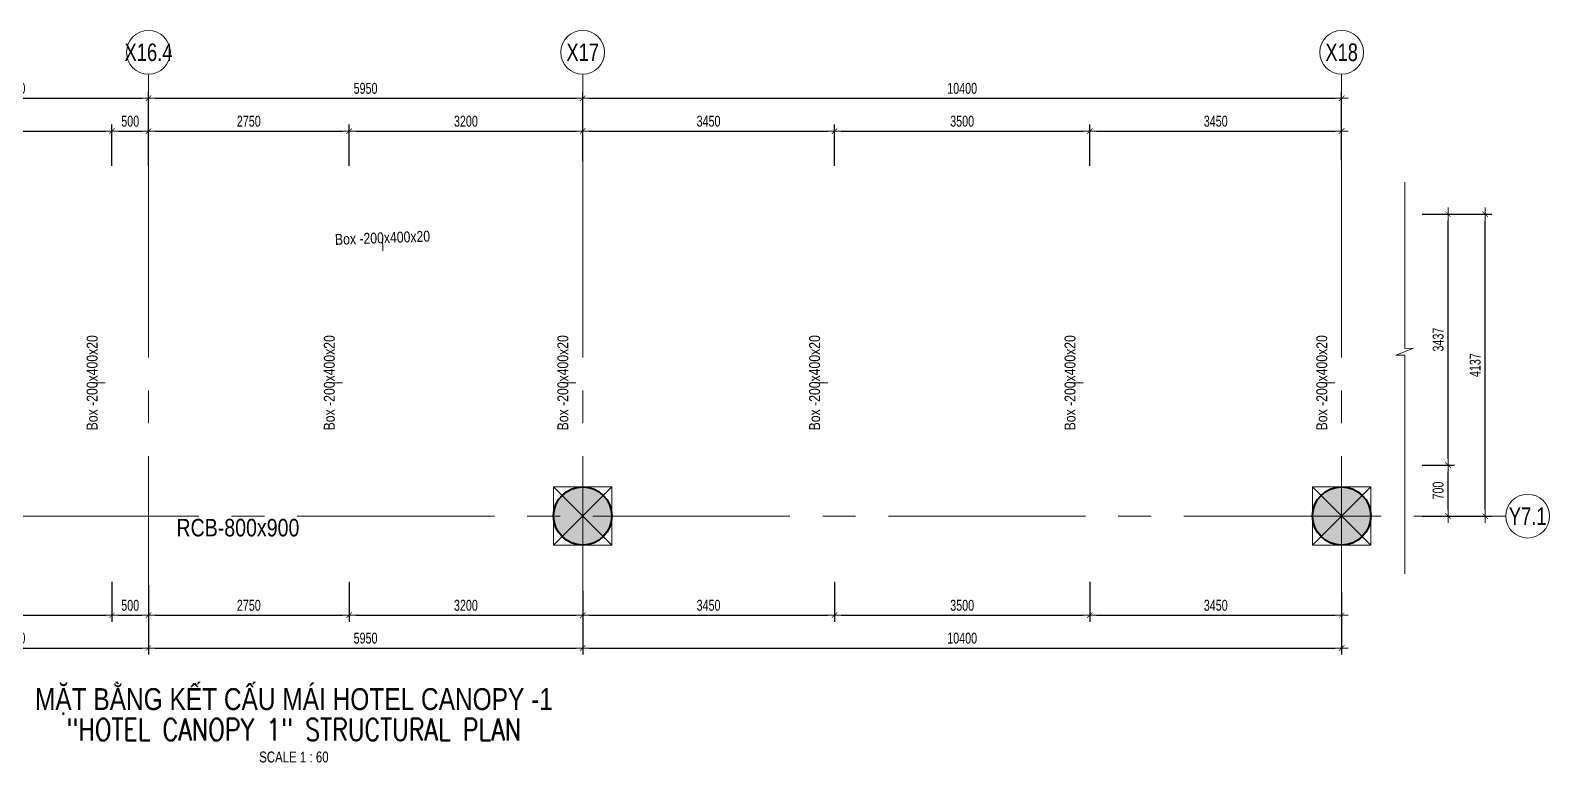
# Model space of a CAD drawing. Header units: millimetres. Extents: x -179076 to 305601, y -18667 to 40015.
# Drawn here: x 236751 to 257569, y 29220 to 39254 of the extents above; entities that cross this region are included whole.
import ezdxf
from ezdxf.enums import TextEntityAlignment as Align

# ---------------------------------------------------------------- set-up
doc = ezdxf.new("R2010")
doc.units = ezdxf.units.MM
doc.header["$LTSCALE"] = 60
doc.linetypes.add('HIDDEN2', pattern=[4.7625, 3.175, -1.5875])
doc.linetypes.add('POD_Grid F2$0$CENTER2', pattern=[1.125, 0.75, -0.125, 0.125, -0.125])
doc.layers.get('0').update_dxf_attribs({"lineweight": 20})
doc.layers.get('Defpoints').update_dxf_attribs({"color": 151, "lineweight": 9})
for name, color, linetype, lineweight in [('$0$NDC_S_VN TEXT', 7, 'Continuous', 20), ('NDC_S-COLUMN', 4, 'Continuous', 40), ('NDC_S_ANNO', 7, 'Continuous', 20), ('NDC_S_DIM', 1, 'Continuous', 15), ('NDC_S_ENG TITLE', 3, 'Continuous', 20), ('NDC_S_HATCH COLUMN AND WALL', 251, 'Continuous', 13), ('NDC_S_HIDDEN', 8, 'HIDDEN2', 13), ('NDC_S_SYMBOL', 1, 'Continuous', 15), ('NDC_S_TEXT SYMBOL', 7, 'Continuous', 20), ('NDC_S_VN TEXT', 7, 'Continuous', 20), ('NDC_S_VN TITLE', 6, 'Continuous', 35), ('POD_Grid F2$0$NDC_S_AXIS', 5, 'POD_Grid F2$0$CENTER2', 13), ('POD_Grid F2$0$NDC_S_SYMBOL', 1, 'Continuous', 15), ('POD_Grid F2$0$NDC_S_TEXT SYMBOL', 7, 'Continuous', 20)]:
    doc.layers.add(name, color=color, linetype=linetype, lineweight=lineweight)
doc.styles.add('ARIAL', font='arial.ttf', dxfattribs={"width": 0.8})
doc.styles.add('NDC_ANNO', font='', dxfattribs={"width": 0.8})
doc.styles.add('NDC_DIM', font='', dxfattribs={"width": 0.75})
doc.styles.add('NDC_EN TXT', font='romans.shx', dxfattribs={"width": 0.8})
doc.styles.add('NDC_VIE TXT', font='arial.ttf', dxfattribs={"width": 0.8})
doc.styles.add('POD_Grid F2$0$NDC_ANNO', font='', dxfattribs={"width": 0.8})
doc.styles.get('NDC_ANNO').set_extended_font_data('Dotum')
doc.styles.get('NDC_DIM').set_extended_font_data('Dotum')
doc.styles.get('POD_Grid F2$0$NDC_ANNO').set_extended_font_data('Dotum')
doc.dimstyles.new('NDC_dim_60', dxfattribs={"dimscale": 60, "dimtxt": 2.5, "dimasz": 1.5, "dimexe": 1.5, "dimexo": 2.5, "dimgap": 1, "dimtad": 1, "dimdec": 0, "dimzin": 0, "dimdsep": 46, "dimtxsty": 'NDC_DIM', "dimblk": 'DIMMARK', "dimcen": 0.09, "dimdle": 1.2, "dimclrd": 1, "dimclre": 1, "dimclrt": 3, "dimadec": 0, "dimazin": 0, "dimtfac": 1, "dimtdec": 0, "dimtix": 1, "dimtofl": 0, "dimtmove": 0, "dimatfit": 3, "dimfxl": 8, "dimfxlon": 1, "dimtolj": 1, "dimtzin": 0, "dimarcsym": 0})
doc.dimstyles.new('NDC_dim_iso', dxfattribs={"dimtxt": 2.5, "dimasz": 1, "dimexe": 1.5, "dimexo": 2.5, "dimgap": 1, "dimtad": 1, "dimdec": 0, "dimzin": 0, "dimdsep": 46, "dimtxsty": 'NDC_DIM', "dimblk": 'DIMMARK', "dimcen": 0.09, "dimdle": 1.2, "dimclrd": 1, "dimclre": 1, "dimclrt": 3, "dimadec": 0, "dimazin": 0, "dimtfac": 1, "dimtdec": 0, "dimtix": 1, "dimtofl": 0, "dimtmove": 0, "dimatfit": 3, "dimfxl": 8, "dimfxlon": 1, "dimtolj": 1, "dimtzin": 0, "dimarcsym": 0})

# ---------------------------------------------------------------- blocks, each defined once
blk = doc.blocks.new('cotdung')
at = {"layer": 'NDC_S_HIDDEN', "ltscale": 100}
for p, q in [((-0.5, 0.5), (0.5, -0.5)), ((0.5, 0.5), (-0.5, -0.5))]:
    blk.add_line(p, q, dxfattribs=at)
blk.add_lwpolyline([(-0.5, 0.5), (0.5, 0.5), (0.5, -0.5), (-0.5, -0.5)], close=True, dxfattribs=at)
blk = doc.blocks.new('cottron')
at = {"layer": 'NDC_S_HATCH COLUMN AND WALL'}
h = blk.add_hatch(color=256, dxfattribs=at)
h.dxf.hatch_style = 1
h.paths.add_polyline_path([(-0.5, 0, 1), (0.5, 0, 1)])
at = {"layer": 'NDC_S-COLUMN', "ltscale": 0.005}
blk.add_circle((0, 0), 0.5, dxfattribs=at)
blk = doc.blocks.new('*U212')
at = {"layer": 'POD_Grid F2$0$NDC_S_SYMBOL'}
blk.add_line((0, 5), (0, 9), dxfattribs=at)
blk.add_circle((0, 0), 5, dxfattribs=at)
at = {"layer": 'POD_Grid F2$0$NDC_S_TEXT SYMBOL', "color": 7, "style": 'POD_Grid F2$0$NDC_ANNO', "width": 0.8}
blk.add_attdef('GRID', text='', height=4, dxfattribs=at).set_placement((0, 0), align=Align.MIDDLE)
blk = doc.blocks.new('*U213')
at = {"layer": 'POD_Grid F2$0$NDC_S_SYMBOL'}
blk.add_line((5, 0), (9, 0), dxfattribs=at)
blk.add_circle((0, 0), 5, dxfattribs=at)
at = {"layer": 'POD_Grid F2$0$NDC_S_TEXT SYMBOL', "color": 7, "style": 'POD_Grid F2$0$NDC_ANNO', "width": 0.8}
blk.add_attdef('GRID', text='', height=4, rotation=270, dxfattribs=at).set_placement((0, 0), align=Align.MIDDLE)
blk = doc.blocks.new('DIMMARK')
at = {"layer": 'NDC_S_DIM', "color": 1}
blk.add_line((-1.5, 0), (1, 0), dxfattribs=at)
at = {"layer": 'NDC_S_DIM', "color": 2, "const_width": 0.1}
blk.add_lwpolyline([(-0.42, -0.42), (0.42, 0.42)], dxfattribs=at)
blk = doc.blocks.new('*D572')
at = {"layer": 'Defpoints', "color": 0, "ltscale": 60, "transparency": 16777216}
for p in [(238369, 38324), (238369, 37601, -553), (234669, 37403, -553)]:
    blk.add_point(p, dxfattribs=at)
at = {"layer": 'NDC_S_DIM', "color": 1, "lineweight": -2, "ltscale": 60, "transparency": 16777216}
for p, q in [((234669, 37914), (234669, 38414)), ((234759, 38324), (238279, 38324)), ((238369, 37943), (238369, 38414))]:
    blk.add_line(p, q, dxfattribs=at)
at = {"layer": 'NDC_S_DIM', "color": 1, "lineweight": -2, "ltscale": 60, "transparency": 16777216, "xscale": 90, "yscale": 90, "zscale": 90, "rotation": 180}
blk.add_blockref('DIMMARK', (234669, 38324), dxfattribs=at)
at = {"layer": 'NDC_S_DIM', "color": 1, "lineweight": -2, "ltscale": 60, "transparency": 16777216, "xscale": 90, "yscale": 90, "zscale": 90}
blk.add_blockref('DIMMARK', (238369, 38324), dxfattribs=at)
at = {"layer": 'NDC_S_DIM', "color": 3, "ltscale": 60, "transparency": 16777216, "insert": (236519, 38459), "char_height": 150, "attachment_point": 5, "style": 'NDC_DIM'}
blk.add_mtext('\\A1;3700', dxfattribs=at)
blk = doc.blocks.new('*D573')
at = {"layer": 'Defpoints', "color": 0, "ltscale": 60, "transparency": 16777216}
for p in [(244319, 38324), (238369, 37601, -553), (244319, 37601, -553)]:
    blk.add_point(p, dxfattribs=at)
at = {"layer": 'NDC_S_DIM', "color": 1, "lineweight": -2, "ltscale": 60, "transparency": 16777216}
for p, q in [((238369, 37943), (238369, 38414)), ((238459, 38324), (244229, 38324)), ((244319, 37943), (244319, 38414))]:
    blk.add_line(p, q, dxfattribs=at)
at = {"layer": 'NDC_S_DIM', "color": 1, "lineweight": -2, "ltscale": 60, "transparency": 16777216, "xscale": 90, "yscale": 90, "zscale": 90, "rotation": 180}
blk.add_blockref('DIMMARK', (238369, 38324), dxfattribs=at)
at = {"layer": 'NDC_S_DIM', "color": 1, "lineweight": -2, "ltscale": 60, "transparency": 16777216, "xscale": 90, "yscale": 90, "zscale": 90}
blk.add_blockref('DIMMARK', (244319, 38324), dxfattribs=at)
at = {"layer": 'NDC_S_DIM', "color": 3, "ltscale": 60, "transparency": 16777216, "insert": (241344, 38459), "char_height": 150, "attachment_point": 5, "style": 'NDC_DIM'}
blk.add_mtext('\\A1;5950', dxfattribs=at)
blk = doc.blocks.new('*D574')
at = {"layer": 'Defpoints', "color": 0, "ltscale": 60, "transparency": 16777216}
for p in [(254719, 38324), (244319, 37601, -553), (254719, 37601, -553)]:
    blk.add_point(p, dxfattribs=at)
at = {"layer": 'NDC_S_DIM', "color": 1, "lineweight": -2, "ltscale": 60, "transparency": 16777216}
for p, q in [((244319, 37943), (244319, 38414)), ((244409, 38324), (254629, 38324)), ((254719, 37943), (254719, 38414))]:
    blk.add_line(p, q, dxfattribs=at)
at = {"layer": 'NDC_S_DIM', "color": 1, "lineweight": -2, "ltscale": 60, "transparency": 16777216, "xscale": 90, "yscale": 90, "zscale": 90, "rotation": 180}
blk.add_blockref('DIMMARK', (244319, 38324), dxfattribs=at)
at = {"layer": 'NDC_S_DIM', "color": 1, "lineweight": -2, "ltscale": 60, "transparency": 16777216, "xscale": 90, "yscale": 90, "zscale": 90}
blk.add_blockref('DIMMARK', (254719, 38324), dxfattribs=at)
at = {"layer": 'NDC_S_DIM', "color": 3, "ltscale": 60, "transparency": 16777216, "insert": (249519, 38459), "char_height": 150, "attachment_point": 5, "style": 'NDC_DIM'}
blk.add_mtext('\\A1;10400', dxfattribs=at)
blk = doc.blocks.new('*D578')
at = {"layer": 'Defpoints', "color": 0, "ltscale": 60, "transparency": 16777216}
for p in [(237869, 37874), (234669, 36998, -553), (237869, 32998, -553)]:
    blk.add_point(p, dxfattribs=at)
at = {"layer": 'NDC_S_DIM', "color": 1, "lineweight": -2, "ltscale": 60, "transparency": 16777216}
for p, q in [((234669, 37470), (234669, 37964)), ((237869, 37398), (237869, 37964)), ((234759, 37874), (237779, 37874))]:
    blk.add_line(p, q, dxfattribs=at)
at = {"layer": 'NDC_S_DIM', "color": 1, "lineweight": -2, "ltscale": 60, "transparency": 16777216, "xscale": 90, "yscale": 90, "zscale": 90, "rotation": 180}
blk.add_blockref('DIMMARK', (234669, 37874), dxfattribs=at)
at = {"layer": 'NDC_S_DIM', "color": 1, "lineweight": -2, "ltscale": 60, "transparency": 16777216, "xscale": 90, "yscale": 90, "zscale": 90}
blk.add_blockref('DIMMARK', (237869, 37874), dxfattribs=at)
at = {"layer": 'NDC_S_DIM', "color": 3, "ltscale": 60, "transparency": 16777216, "insert": (236269, 38009), "char_height": 150, "attachment_point": 5, "style": 'NDC_DIM'}
blk.add_mtext('\\A1;3200', dxfattribs=at)
blk = doc.blocks.new('*D579')
at = {"layer": 'Defpoints', "color": 0, "ltscale": 60, "transparency": 16777216}
for p in [(238369, 37874), (238369, 33166, -553), (237869, 32998, -553)]:
    blk.add_point(p, dxfattribs=at)
at = {"layer": 'NDC_S_DIM', "color": 1, "lineweight": -2, "ltscale": 60, "transparency": 16777216}
for p, q in [((237869, 37398), (237869, 37964)), ((238369, 37398), (238369, 37964)), ((237959, 37874), (238279, 37874))]:
    blk.add_line(p, q, dxfattribs=at)
at = {"layer": 'NDC_S_DIM', "color": 1, "lineweight": -2, "ltscale": 60, "transparency": 16777216, "xscale": 90, "yscale": 90, "zscale": 90, "rotation": 180}
blk.add_blockref('DIMMARK', (237869, 37874), dxfattribs=at)
at = {"layer": 'NDC_S_DIM', "color": 1, "lineweight": -2, "ltscale": 60, "transparency": 16777216, "xscale": 90, "yscale": 90, "zscale": 90}
blk.add_blockref('DIMMARK', (238369, 37874), dxfattribs=at)
at = {"layer": 'NDC_S_DIM', "color": 3, "ltscale": 60, "transparency": 16777216, "insert": (238119, 38009), "char_height": 150, "attachment_point": 5, "style": 'NDC_DIM'}
blk.add_mtext('\\A1;500', dxfattribs=at)
blk = doc.blocks.new('*D580')
at = {"layer": 'Defpoints', "color": 0, "ltscale": 60, "transparency": 16777216}
for p in [(241119, 37874), (238369, 33166, -553), (241119, 32998, -553)]:
    blk.add_point(p, dxfattribs=at)
at = {"layer": 'NDC_S_DIM', "color": 1, "lineweight": -2, "ltscale": 60, "transparency": 16777216}
for p, q in [((238369, 37398), (238369, 37964)), ((241119, 37398), (241119, 37964)), ((238459, 37874), (241029, 37874))]:
    blk.add_line(p, q, dxfattribs=at)
at = {"layer": 'NDC_S_DIM', "color": 1, "lineweight": -2, "ltscale": 60, "transparency": 16777216, "xscale": 90, "yscale": 90, "zscale": 90, "rotation": 180}
blk.add_blockref('DIMMARK', (238369, 37874), dxfattribs=at)
at = {"layer": 'NDC_S_DIM', "color": 1, "lineweight": -2, "ltscale": 60, "transparency": 16777216, "xscale": 90, "yscale": 90, "zscale": 90}
blk.add_blockref('DIMMARK', (241119, 37874), dxfattribs=at)
at = {"layer": 'NDC_S_DIM', "color": 3, "ltscale": 60, "transparency": 16777216, "insert": (239744, 38009), "char_height": 150, "attachment_point": 5, "style": 'NDC_DIM'}
blk.add_mtext('\\A1;2750', dxfattribs=at)
blk = doc.blocks.new('*D581')
at = {"layer": 'Defpoints', "color": 0, "ltscale": 60, "transparency": 16777216}
for p in [(244319, 37874), (244319, 36950, -553), (241119, 32998, -553)]:
    blk.add_point(p, dxfattribs=at)
at = {"layer": 'NDC_S_DIM', "color": 1, "lineweight": -2, "ltscale": 60, "transparency": 16777216}
for p, q in [((241119, 37398), (241119, 37964)), ((244319, 37464), (244319, 37964)), ((241209, 37874), (244229, 37874))]:
    blk.add_line(p, q, dxfattribs=at)
at = {"layer": 'NDC_S_DIM', "color": 1, "lineweight": -2, "ltscale": 60, "transparency": 16777216, "xscale": 90, "yscale": 90, "zscale": 90, "rotation": 180}
blk.add_blockref('DIMMARK', (241119, 37874), dxfattribs=at)
at = {"layer": 'NDC_S_DIM', "color": 1, "lineweight": -2, "ltscale": 60, "transparency": 16777216, "xscale": 90, "yscale": 90, "zscale": 90}
blk.add_blockref('DIMMARK', (244319, 37874), dxfattribs=at)
at = {"layer": 'NDC_S_DIM', "color": 3, "ltscale": 60, "transparency": 16777216, "insert": (242719, 38009), "char_height": 150, "attachment_point": 5, "style": 'NDC_DIM'}
blk.add_mtext('\\A1;3200', dxfattribs=at)
blk = doc.blocks.new('*D582')
at = {"layer": 'Defpoints', "color": 0, "ltscale": 60, "transparency": 16777216}
for p in [(247769, 37874), (244319, 36950, -553), (247769, 32998, -553)]:
    blk.add_point(p, dxfattribs=at)
at = {"layer": 'NDC_S_DIM', "color": 1, "lineweight": -2, "ltscale": 60, "transparency": 16777216}
for p, q in [((244319, 37464), (244319, 37964)), ((247769, 37398), (247769, 37964)), ((244409, 37874), (247679, 37874))]:
    blk.add_line(p, q, dxfattribs=at)
at = {"layer": 'NDC_S_DIM', "color": 1, "lineweight": -2, "ltscale": 60, "transparency": 16777216, "xscale": 90, "yscale": 90, "zscale": 90, "rotation": 180}
blk.add_blockref('DIMMARK', (244319, 37874), dxfattribs=at)
at = {"layer": 'NDC_S_DIM', "color": 1, "lineweight": -2, "ltscale": 60, "transparency": 16777216, "xscale": 90, "yscale": 90, "zscale": 90}
blk.add_blockref('DIMMARK', (247769, 37874), dxfattribs=at)
at = {"layer": 'NDC_S_DIM', "color": 3, "ltscale": 60, "transparency": 16777216, "insert": (246044, 38009), "char_height": 150, "attachment_point": 5, "style": 'NDC_DIM'}
blk.add_mtext('\\A1;3450', dxfattribs=at)
blk = doc.blocks.new('*D583')
at = {"layer": 'Defpoints', "color": 0, "ltscale": 60, "transparency": 16777216}
for p in [(251269, 37874), (247769, 32998, -553), (251269, 32998, -553)]:
    blk.add_point(p, dxfattribs=at)
at = {"layer": 'NDC_S_DIM', "color": 1, "lineweight": -2, "ltscale": 60, "transparency": 16777216}
for p, q in [((247769, 37398), (247769, 37964)), ((251269, 37398), (251269, 37964)), ((247859, 37874), (251179, 37874))]:
    blk.add_line(p, q, dxfattribs=at)
at = {"layer": 'NDC_S_DIM', "color": 1, "lineweight": -2, "ltscale": 60, "transparency": 16777216, "xscale": 90, "yscale": 90, "zscale": 90, "rotation": 180}
blk.add_blockref('DIMMARK', (247769, 37874), dxfattribs=at)
at = {"layer": 'NDC_S_DIM', "color": 1, "lineweight": -2, "ltscale": 60, "transparency": 16777216, "xscale": 90, "yscale": 90, "zscale": 90}
blk.add_blockref('DIMMARK', (251269, 37874), dxfattribs=at)
at = {"layer": 'NDC_S_DIM', "color": 3, "ltscale": 60, "transparency": 16777216, "insert": (249519, 38009), "char_height": 150, "attachment_point": 5, "style": 'NDC_DIM'}
blk.add_mtext('\\A1;3500', dxfattribs=at)
blk = doc.blocks.new('*D584')
at = {"layer": 'Defpoints', "color": 0, "ltscale": 60, "transparency": 16777216}
for p in [(254719, 37874), (254719, 37053, -553), (251269, 32998, -553)]:
    blk.add_point(p, dxfattribs=at)
at = {"layer": 'NDC_S_DIM', "color": 1, "lineweight": -2, "ltscale": 60, "transparency": 16777216}
for p, q in [((251269, 37398), (251269, 37964)), ((254719, 37477), (254719, 37964)), ((251359, 37874), (254629, 37874))]:
    blk.add_line(p, q, dxfattribs=at)
at = {"layer": 'NDC_S_DIM', "color": 1, "lineweight": -2, "ltscale": 60, "transparency": 16777216, "xscale": 90, "yscale": 90, "zscale": 90, "rotation": 180}
blk.add_blockref('DIMMARK', (251269, 37874), dxfattribs=at)
at = {"layer": 'NDC_S_DIM', "color": 1, "lineweight": -2, "ltscale": 60, "transparency": 16777216, "xscale": 90, "yscale": 90, "zscale": 90}
blk.add_blockref('DIMMARK', (254719, 37874), dxfattribs=at)
at = {"layer": 'NDC_S_DIM', "color": 3, "ltscale": 60, "transparency": 16777216, "insert": (252994, 38009), "char_height": 150, "attachment_point": 5, "style": 'NDC_DIM'}
blk.add_mtext('\\A1;3450', dxfattribs=at)
blk = doc.blocks.new('*D592')
at = {"layer": 'Defpoints', "color": 0, "ltscale": 60, "transparency": 16777216}
for p in [(237869, 32998, -553), (234669, 31652, -553), (237869, 31240)]:
    blk.add_point(p, dxfattribs=at)
at = {"layer": 'NDC_S_DIM', "color": 1, "lineweight": -2, "ltscale": 60, "transparency": 16777216}
for p, q in [((237869, 31696), (237869, 31150)), ((234669, 31533), (234669, 31150)), ((234759, 31240), (237779, 31240))]:
    blk.add_line(p, q, dxfattribs=at)
at = {"layer": 'NDC_S_DIM', "color": 1, "lineweight": -2, "ltscale": 60, "transparency": 16777216, "xscale": 90, "yscale": 90, "zscale": 90, "rotation": 180}
blk.add_blockref('DIMMARK', (234669, 31240), dxfattribs=at)
at = {"layer": 'NDC_S_DIM', "color": 1, "lineweight": -2, "ltscale": 60, "transparency": 16777216, "xscale": 90, "yscale": 90, "zscale": 90}
blk.add_blockref('DIMMARK', (237869, 31240), dxfattribs=at)
at = {"layer": 'NDC_S_DIM', "color": 3, "ltscale": 60, "transparency": 16777216, "insert": (236269, 31375), "char_height": 150, "attachment_point": 5, "style": 'NDC_DIM'}
blk.add_mtext('\\A1;3200', dxfattribs=at)
blk = doc.blocks.new('*D593')
at = {"layer": 'Defpoints', "color": 0, "ltscale": 60, "transparency": 16777216}
for p in [(237869, 32998, -553), (238369, 32198, -553), (238369, 31240)]:
    blk.add_point(p, dxfattribs=at)
at = {"layer": 'NDC_S_DIM', "color": 1, "lineweight": -2, "ltscale": 60, "transparency": 16777216}
for p, q in [((237869, 31696), (237869, 31150)), ((238369, 31654), (238369, 31150)), ((237959, 31240), (238279, 31240))]:
    blk.add_line(p, q, dxfattribs=at)
at = {"layer": 'NDC_S_DIM', "color": 1, "lineweight": -2, "ltscale": 60, "transparency": 16777216, "xscale": 90, "yscale": 90, "zscale": 90, "rotation": 180}
blk.add_blockref('DIMMARK', (237869, 31240), dxfattribs=at)
at = {"layer": 'NDC_S_DIM', "color": 1, "lineweight": -2, "ltscale": 60, "transparency": 16777216, "xscale": 90, "yscale": 90, "zscale": 90}
blk.add_blockref('DIMMARK', (238369, 31240), dxfattribs=at)
at = {"layer": 'NDC_S_DIM', "color": 3, "ltscale": 60, "transparency": 16777216, "insert": (238119, 31375), "char_height": 150, "attachment_point": 5, "style": 'NDC_DIM'}
blk.add_mtext('\\A1;500', dxfattribs=at)
blk = doc.blocks.new('*D594')
at = {"layer": 'Defpoints', "color": 0, "ltscale": 60, "transparency": 16777216}
for p in [(241119, 32998, -553), (238369, 32198, -553), (241119, 31240)]:
    blk.add_point(p, dxfattribs=at)
at = {"layer": 'NDC_S_DIM', "color": 1, "lineweight": -2, "ltscale": 60, "transparency": 16777216}
for p, q in [((238369, 31654), (238369, 31150)), ((241119, 31696), (241119, 31150)), ((238459, 31240), (241029, 31240))]:
    blk.add_line(p, q, dxfattribs=at)
at = {"layer": 'NDC_S_DIM', "color": 1, "lineweight": -2, "ltscale": 60, "transparency": 16777216, "xscale": 90, "yscale": 90, "zscale": 90, "rotation": 180}
blk.add_blockref('DIMMARK', (238369, 31240), dxfattribs=at)
at = {"layer": 'NDC_S_DIM', "color": 1, "lineweight": -2, "ltscale": 60, "transparency": 16777216, "xscale": 90, "yscale": 90, "zscale": 90}
blk.add_blockref('DIMMARK', (241119, 31240), dxfattribs=at)
at = {"layer": 'NDC_S_DIM', "color": 3, "ltscale": 60, "transparency": 16777216, "insert": (239744, 31375), "char_height": 150, "attachment_point": 5, "style": 'NDC_DIM'}
blk.add_mtext('\\A1;2750', dxfattribs=at)
blk = doc.blocks.new('*D595')
at = {"layer": 'Defpoints', "color": 0, "ltscale": 60, "transparency": 16777216}
for p in [(241119, 32998, -553), (244319, 31773, -553), (244319, 31240)]:
    blk.add_point(p, dxfattribs=at)
at = {"layer": 'NDC_S_DIM', "color": 1, "lineweight": -2, "ltscale": 60, "transparency": 16777216}
for p, q in [((241119, 31696), (241119, 31150)), ((244319, 31576), (244319, 31150)), ((241209, 31240), (244229, 31240))]:
    blk.add_line(p, q, dxfattribs=at)
at = {"layer": 'NDC_S_DIM', "color": 1, "lineweight": -2, "ltscale": 60, "transparency": 16777216, "xscale": 90, "yscale": 90, "zscale": 90, "rotation": 180}
blk.add_blockref('DIMMARK', (241119, 31240), dxfattribs=at)
at = {"layer": 'NDC_S_DIM', "color": 1, "lineweight": -2, "ltscale": 60, "transparency": 16777216, "xscale": 90, "yscale": 90, "zscale": 90}
blk.add_blockref('DIMMARK', (244319, 31240), dxfattribs=at)
at = {"layer": 'NDC_S_DIM', "color": 3, "ltscale": 60, "transparency": 16777216, "insert": (242719, 31375), "char_height": 150, "attachment_point": 5, "style": 'NDC_DIM'}
blk.add_mtext('\\A1;3200', dxfattribs=at)
blk = doc.blocks.new('*D596')
at = {"layer": 'Defpoints', "color": 0, "ltscale": 60, "transparency": 16777216}
for p in [(247769, 32998, -553), (244319, 31773, -553), (247769, 31240)]:
    blk.add_point(p, dxfattribs=at)
at = {"layer": 'NDC_S_DIM', "color": 1, "lineweight": -2, "ltscale": 60, "transparency": 16777216}
for p, q in [((247769, 31696), (247769, 31150)), ((244319, 31576), (244319, 31150)), ((244409, 31240), (247679, 31240))]:
    blk.add_line(p, q, dxfattribs=at)
at = {"layer": 'NDC_S_DIM', "color": 1, "lineweight": -2, "ltscale": 60, "transparency": 16777216, "xscale": 90, "yscale": 90, "zscale": 90, "rotation": 180}
blk.add_blockref('DIMMARK', (244319, 31240), dxfattribs=at)
at = {"layer": 'NDC_S_DIM', "color": 1, "lineweight": -2, "ltscale": 60, "transparency": 16777216, "xscale": 90, "yscale": 90, "zscale": 90}
blk.add_blockref('DIMMARK', (247769, 31240), dxfattribs=at)
at = {"layer": 'NDC_S_DIM', "color": 3, "ltscale": 60, "transparency": 16777216, "insert": (246044, 31375), "char_height": 150, "attachment_point": 5, "style": 'NDC_DIM'}
blk.add_mtext('\\A1;3450', dxfattribs=at)
blk = doc.blocks.new('*D597')
at = {"layer": 'Defpoints', "color": 0, "ltscale": 60, "transparency": 16777216}
for p in [(247769, 32998, -553), (251269, 32998, -553), (251269, 31240)]:
    blk.add_point(p, dxfattribs=at)
at = {"layer": 'NDC_S_DIM', "color": 1, "lineweight": -2, "ltscale": 60, "transparency": 16777216}
for p, q in [((247769, 31696), (247769, 31150)), ((251269, 31696), (251269, 31150)), ((247859, 31240), (251179, 31240))]:
    blk.add_line(p, q, dxfattribs=at)
at = {"layer": 'NDC_S_DIM', "color": 1, "lineweight": -2, "ltscale": 60, "transparency": 16777216, "xscale": 90, "yscale": 90, "zscale": 90, "rotation": 180}
blk.add_blockref('DIMMARK', (247769, 31240), dxfattribs=at)
at = {"layer": 'NDC_S_DIM', "color": 1, "lineweight": -2, "ltscale": 60, "transparency": 16777216, "xscale": 90, "yscale": 90, "zscale": 90}
blk.add_blockref('DIMMARK', (251269, 31240), dxfattribs=at)
at = {"layer": 'NDC_S_DIM', "color": 3, "ltscale": 60, "transparency": 16777216, "insert": (249519, 31375), "char_height": 150, "attachment_point": 5, "style": 'NDC_DIM'}
blk.add_mtext('\\A1;3500', dxfattribs=at)
blk = doc.blocks.new('*D598')
at = {"layer": 'Defpoints', "color": 0, "ltscale": 60, "transparency": 16777216}
for p in [(251269, 32998, -553), (254719, 31694, -553), (254719, 31240)]:
    blk.add_point(p, dxfattribs=at)
at = {"layer": 'NDC_S_DIM', "color": 1, "lineweight": -2, "ltscale": 60, "transparency": 16777216}
for p, q in [((251269, 31696), (251269, 31150)), ((254719, 31549), (254719, 31150)), ((251359, 31240), (254629, 31240))]:
    blk.add_line(p, q, dxfattribs=at)
at = {"layer": 'NDC_S_DIM', "color": 1, "lineweight": -2, "ltscale": 60, "transparency": 16777216, "xscale": 90, "yscale": 90, "zscale": 90, "rotation": 180}
blk.add_blockref('DIMMARK', (251269, 31240), dxfattribs=at)
at = {"layer": 'NDC_S_DIM', "color": 1, "lineweight": -2, "ltscale": 60, "transparency": 16777216, "xscale": 90, "yscale": 90, "zscale": 90}
blk.add_blockref('DIMMARK', (254719, 31240), dxfattribs=at)
at = {"layer": 'NDC_S_DIM', "color": 3, "ltscale": 60, "transparency": 16777216, "insert": (252994, 31375), "char_height": 150, "attachment_point": 5, "style": 'NDC_DIM'}
blk.add_mtext('\\A1;3450', dxfattribs=at)
blk = doc.blocks.new('*D600')
at = {"layer": 'Defpoints', "color": 0, "ltscale": 60, "transparency": 16777216}
for p in [(234669, 32998), (238369, 31654), (238369, 30790)]:
    blk.add_point(p, dxfattribs=at)
at = {"layer": 'NDC_S_DIM', "color": 1, "lineweight": -2, "ltscale": 60, "transparency": 16777216}
for p, q in [((234669, 31270), (234669, 30700)), ((238369, 31270), (238369, 30700)), ((234759, 30790), (238279, 30790))]:
    blk.add_line(p, q, dxfattribs=at)
at = {"layer": 'NDC_S_DIM', "color": 1, "lineweight": -2, "ltscale": 60, "transparency": 16777216, "xscale": 90, "yscale": 90, "zscale": 90, "rotation": 180}
blk.add_blockref('DIMMARK', (234669, 30790), dxfattribs=at)
at = {"layer": 'NDC_S_DIM', "color": 1, "lineweight": -2, "ltscale": 60, "transparency": 16777216, "xscale": 90, "yscale": 90, "zscale": 90}
blk.add_blockref('DIMMARK', (238369, 30790), dxfattribs=at)
at = {"layer": 'NDC_S_DIM', "color": 3, "ltscale": 60, "transparency": 16777216, "insert": (236519, 30925), "char_height": 150, "attachment_point": 5, "style": 'NDC_DIM'}
blk.add_mtext('\\A1;3700', dxfattribs=at)
blk = doc.blocks.new('*D601')
at = {"layer": 'Defpoints', "color": 0, "ltscale": 60, "transparency": 16777216}
for p in [(238369, 31654), (244319, 31654), (244319, 30790)]:
    blk.add_point(p, dxfattribs=at)
at = {"layer": 'NDC_S_DIM', "color": 1, "lineweight": -2, "ltscale": 60, "transparency": 16777216}
for p, q in [((238369, 31270), (238369, 30700)), ((244319, 31270), (244319, 30700)), ((238459, 30790), (244229, 30790))]:
    blk.add_line(p, q, dxfattribs=at)
at = {"layer": 'NDC_S_DIM', "color": 1, "lineweight": -2, "ltscale": 60, "transparency": 16777216, "xscale": 90, "yscale": 90, "zscale": 90, "rotation": 180}
blk.add_blockref('DIMMARK', (238369, 30790), dxfattribs=at)
at = {"layer": 'NDC_S_DIM', "color": 1, "lineweight": -2, "ltscale": 60, "transparency": 16777216, "xscale": 90, "yscale": 90, "zscale": 90}
blk.add_blockref('DIMMARK', (244319, 30790), dxfattribs=at)
at = {"layer": 'NDC_S_DIM', "color": 3, "ltscale": 60, "transparency": 16777216, "insert": (241344, 30925), "char_height": 150, "attachment_point": 5, "style": 'NDC_DIM'}
blk.add_mtext('\\A1;5950', dxfattribs=at)
blk = doc.blocks.new('*D602')
at = {"layer": 'Defpoints', "color": 0, "ltscale": 60, "transparency": 16777216}
for p in [(244319, 31654), (254719, 31549), (254719, 30790)]:
    blk.add_point(p, dxfattribs=at)
at = {"layer": 'NDC_S_DIM', "color": 1, "lineweight": -2, "ltscale": 60, "transparency": 16777216}
for p, q in [((244319, 31270), (244319, 30700)), ((254719, 31270), (254719, 30700)), ((244409, 30790), (254629, 30790))]:
    blk.add_line(p, q, dxfattribs=at)
at = {"layer": 'NDC_S_DIM', "color": 1, "lineweight": -2, "ltscale": 60, "transparency": 16777216, "xscale": 90, "yscale": 90, "zscale": 90, "rotation": 180}
blk.add_blockref('DIMMARK', (244319, 30790), dxfattribs=at)
at = {"layer": 'NDC_S_DIM', "color": 1, "lineweight": -2, "ltscale": 60, "transparency": 16777216, "xscale": 90, "yscale": 90, "zscale": 90}
blk.add_blockref('DIMMARK', (254719, 30790), dxfattribs=at)
at = {"layer": 'NDC_S_DIM', "color": 3, "ltscale": 60, "transparency": 16777216, "insert": (249519, 30925), "char_height": 150, "attachment_point": 5, "style": 'NDC_DIM'}
blk.add_mtext('\\A1;10400', dxfattribs=at)
blk = doc.blocks.new('*D603')
at = {"layer": 'Defpoints', "color": 0, "ltscale": 60, "transparency": 16777216}
for p in [(255584, 36735, -553), (256685, 36735), (255584, 32598, -553)]:
    blk.add_point(p, dxfattribs=at)
at = {"layer": 'NDC_S_DIM', "color": 1, "lineweight": -2, "ltscale": 60, "transparency": 16777216}
for p, q in [((256258, 36735), (256775, 36735)), ((256685, 32688), (256685, 36645)), ((256258, 32598), (256775, 32598))]:
    blk.add_line(p, q, dxfattribs=at)
at = {"layer": 'NDC_S_DIM', "color": 1, "lineweight": -2, "ltscale": 60, "transparency": 16777216, "xscale": 90, "yscale": 90, "zscale": 90}
for p, rotation in [((256685, 36735), 90), ((256685, 32598), 270)]:
    blk.add_blockref('DIMMARK', p, dxfattribs=dict(at, rotation=rotation))
at = {"layer": 'NDC_S_DIM', "color": 3, "ltscale": 60, "transparency": 16777216, "insert": (256550, 34667), "char_height": 150, "attachment_point": 5, "rotation": 90, "style": 'NDC_DIM'}
blk.add_mtext('\\A1;4137', dxfattribs=at)
blk = doc.blocks.new('*D604')
at = {"layer": 'Defpoints', "color": 0, "ltscale": 60, "transparency": 16777216}
for p in [(255584, 33298, -553), (256177, 33298), (255584, 32598, -553)]:
    blk.add_point(p, dxfattribs=at)
at = {"layer": 'NDC_S_DIM', "color": 1, "lineweight": -2, "ltscale": 60, "transparency": 16777216}
for p, q in [((255824, 33298), (256267, 33298)), ((256177, 32688), (256177, 33208)), ((255824, 32598), (256267, 32598))]:
    blk.add_line(p, q, dxfattribs=at)
at = {"layer": 'NDC_S_DIM', "color": 1, "lineweight": -2, "ltscale": 60, "transparency": 16777216, "xscale": 90, "yscale": 90, "zscale": 90}
for p, rotation in [((256177, 33298), 90), ((256177, 32598), 270)]:
    blk.add_blockref('DIMMARK', p, dxfattribs=dict(at, rotation=rotation))
at = {"layer": 'NDC_S_DIM', "color": 3, "ltscale": 60, "transparency": 16777216, "insert": (256042, 32948), "char_height": 150, "attachment_point": 5, "rotation": 90, "style": 'NDC_DIM'}
blk.add_mtext('\\A1;700', dxfattribs=at)
blk = doc.blocks.new('*D605')
at = {"layer": 'Defpoints', "color": 0, "ltscale": 60, "transparency": 16777216}
for p in [(255584, 36735, -553), (256177, 36735), (255584, 33298, -553)]:
    blk.add_point(p, dxfattribs=at)
at = {"layer": 'NDC_S_DIM', "color": 1, "lineweight": -2, "ltscale": 60, "transparency": 16777216}
for p, q in [((255824, 36735), (256267, 36735)), ((256177, 33388), (256177, 36645)), ((255824, 33298), (256267, 33298))]:
    blk.add_line(p, q, dxfattribs=at)
at = {"layer": 'NDC_S_DIM', "color": 1, "lineweight": -2, "ltscale": 60, "transparency": 16777216, "xscale": 90, "yscale": 90, "zscale": 90}
for p, rotation in [((256177, 36735), 90), ((256177, 33298), 270)]:
    blk.add_blockref('DIMMARK', p, dxfattribs=dict(at, rotation=rotation))
at = {"layer": 'NDC_S_DIM', "color": 3, "ltscale": 60, "transparency": 16777216, "insert": (256042, 35017), "char_height": 150, "attachment_point": 5, "rotation": 90, "style": 'NDC_DIM'}
blk.add_mtext('\\A1;3437', dxfattribs=at)
blk = doc.blocks.new('Drawing name_symbol')
at = {"layer": 'NDC_S_ENG TITLE', "style": 'NDC_EN TXT', "width": 0.8}
blk.add_attdef('SECTDET1', text='', height=5, dxfattribs=at).set_placement((0, 1.01), align=Align.CENTER)
at = {"layer": 'NDC_S_TEXT SYMBOL', "lineweight": 25, "style": 'NDC_ANNO', "width": 0.8}
blk.add_attdef('SSCALE', text='', height=2.5, dxfattribs=at).set_placement((0, -4), align=Align.CENTER)
at = {"layer": 'NDC_S_VN TITLE', "style": 'NDC_VIE TXT', "width": 0.8}
blk.add_attdef('SECTDET2', text='', height=5, dxfattribs=at).set_placement((0, 7.97), align=Align.CENTER)
blk = doc.blocks.new('*U205')
at = {"layer": 'NDC_S_ANNO', "ltscale": 0.8, "style": 'ARIAL', "width": 0.8}
blk.add_attdef('TEN', text='', height=2.5, dxfattribs=at).set_placement((0, 3), align=Align.MIDDLE_CENTER)
at = {"layer": 'NDC_S_ANNO', "ltscale": 0.8, "style": 'ARIAL', "width": 0.8, "flags": 1}
blk.add_attdef('CHU_THICH', text='', height=2.5, dxfattribs=at).set_placement((0, 0), align=Align.MIDDLE_CENTER)
at = {"layer": 'Defpoints'}
blk.add_leader([(0, 0), (0, 3)], dimstyle='NDC_dim_iso', override={"dimgap": 0.625, "dimtad": 0}, dxfattribs=at)

msp = doc.modelspace()

# ---------------------------------------------------------------- linework, layer by layer
at = {"layer": 'NDC_S_SYMBOL', "elevation": -553.2}
msp.add_lwpolyline([(255583.9, 31805.8), (255583.9, 34804.1), (255463.9, 34801.5), (255703.9, 34897.5), (255583.9, 34894.9), (255583.9, 37173.5)], dxfattribs=at)
at = {"layer": 'POD_Grid F2$0$NDC_S_AXIS', "ltscale": 60}
for p, q in [((238369.2, 30721.2, -553.2), (238369.2, 38600.4, -553.2)), ((244319.2, 30721.2, -553.2), (244319.2, 38600.4, -553.2)), ((254719.2, 30721.2, -553.2), (254719.2, 38600.4, -553.2)), ((224208.6, 32598, -553.2), (256729, 32598, -553.2))]:
    msp.add_line(p, q, dxfattribs=at)

# ---------------------------------------------------------------- block references
at = {"layer": '$0$NDC_S_VN TEXT', "xscale": 60, "yscale": 60, "zscale": 60}
for p, rotation in [((241582.5, 36232.6, -4441.6), 2.049822356330147), ((237776.9, 34425.1, -4441.6), 89.98968353860168), ((241026.9, 34425.1, -4441.6), 89.98968353860168), ((244226.9, 34425.1, -4441.6), 89.98968353860168), ((247676.9, 34425.1, -4441.6), 89.98968353860168), ((251176.9, 34425.1, -4441.6), 89.98968353860168), ((254626.9, 34425.1, -4441.6), 89.98968353860168)]:
    msp.add_blockref('*U205', p, dxfattribs=dict(at, rotation=rotation)).add_auto_attribs({'TEN': 'Box -200x400x20'})
at = {"xscale": 800, "yscale": 800, "zscale": 800}
for name, p in [('cotdung', (244319.2, 32599.9, -553.2)), ('cottron', (244319.2, 32599.9, -553.2)), ('cotdung', (254719.2, 32599.9, -553.2)), ('cottron', (254719.2, 32599.9, -553.2))]:
    msp.add_blockref(name, p, dxfattribs=at)
at = {"layer": 'NDC_S_ANNO', "xscale": 60, "yscale": 60, "zscale": 60}
msp.add_blockref('Drawing name_symbol', (240361.9, 29462.1), dxfattribs=at).add_auto_attribs({'SECTDET1': '"HOTEL CANOPY 1" STRUCTURAL PLAN', 'SECTDET2': 'MẶT BẰNG KẾT CẤU MÁI HOTEL CANOPY -1', 'SSCALE': 'SCALE 1 : 60'})
at = {"layer": 'POD_Grid F2$0$NDC_S_AXIS'}
ref = msp.add_blockref('*U212', (238369.2, 38954.3, -553.2), dxfattribs=dict(at, xscale=60, yscale=60, zscale=60, rotation=180))
ref.add_attrib('GRID', 'X16.4', dxfattribs={"layer": 'POD_Grid F2$0$NDC_S_TEXT SYMBOL', "color": 7, "height": 240, "style": 'POD_Grid F2$0$NDC_ANNO', "width": 0.8}).set_placement((238369.2, 38954.3, -553.2), align=Align.MIDDLE)
ref = msp.add_blockref('*U212', (244319.2, 38954.3, -553.2), dxfattribs=dict(at, xscale=60, yscale=60, zscale=60, rotation=180))
ref.add_attrib('GRID', 'X17', dxfattribs={"layer": 'POD_Grid F2$0$NDC_S_TEXT SYMBOL', "color": 7, "height": 240, "style": 'POD_Grid F2$0$NDC_ANNO', "width": 0.8}).set_placement((244319.2, 38954.3, -553.2), align=Align.MIDDLE)
ref = msp.add_blockref('*U212', (254719.2, 38954.3, -553.2), dxfattribs=dict(at, xscale=60, yscale=60, zscale=60, rotation=180))
ref.add_attrib('GRID', 'X18', dxfattribs={"layer": 'POD_Grid F2$0$NDC_S_TEXT SYMBOL', "color": 7, "height": 240, "style": 'POD_Grid F2$0$NDC_ANNO', "width": 0.8}).set_placement((254719.2, 38954.3, -553.2), align=Align.MIDDLE)
ref = msp.add_blockref('*U213', (257269, 32598, -553.2), dxfattribs=dict(at, xscale=60, yscale=60, zscale=60, rotation=180))
ref.add_attrib('GRID', 'Y7.1', dxfattribs={"layer": 'POD_Grid F2$0$NDC_S_TEXT SYMBOL', "color": 7, "height": 240, "style": 'POD_Grid F2$0$NDC_ANNO', "width": 0.8}).set_placement((257269, 32598, -553.2), align=Align.MIDDLE)

# ---------------------------------------------------------------- texts
at = {"layer": 'NDC_S_VN TEXT', "style": 'NDC_VIE TXT', "width": 0.8}
msp.add_text('RCB-800x900', height=240, dxfattribs=at).set_placement((238752.4, 32560, -553.2), align=Align.TOP_LEFT)

# ---------------------------------------------------------------- dimensions: what is measured, and where the dimension line sits
at = {"layer": 'NDC_S_DIM', "ltscale": 60}
for base, p1, p2, picture, middle in [((238369.2, 38324.3), (234669.2, 37403, -553.2), (238369.2, 37600.9, -553.2), '*D572', (236519.2, 38459.4)), ((244319.2, 38324.3), (238369.2, 37600.9, -553.2), (244319.2, 37600.9, -553.2), '*D573', (241344.2, 38459.4)), ((254719.2, 38324.3), (244319.2, 37600.9, -553.2), (254719.2, 37600.9, -553.2), '*D574', (249519.2, 38459.4)), ((237869.2, 37874.3), (234669.2, 36997.6, -553.2), (237869.2, 32998, -553.2), '*D578', (236269.2, 38009.4)), ((238369.2, 37874.3), (237869.2, 32998, -553.2), (238369.2, 33166.5, -553.2), '*D579', (238119.2, 38009.4)), ((241119.2, 37874.3), (238369.2, 33166.5, -553.2), (241119.2, 32998, -553.2), '*D580', (239744.2, 38009.4)), ((244319.2, 37874.3), (241119.2, 32998, -553.2), (244319.2, 36950.5, -553.2), '*D581', (242719.2, 38009.4)), ((247769.2, 37874.3), (244319.2, 36950.5, -553.2), (247769.2, 32998, -553.2), '*D582', (246044.2, 38009.4)), ((251269.2, 37874.3), (247769.2, 32998, -553.2), (251269.2, 32998, -553.2), '*D583', (249519.2, 38009.4)), ((254719.2, 37874.3), (251269.2, 32998, -553.2), (254719.2, 37052.7, -553.2), '*D584', (252994.2, 38009.4)), ((237869.2, 31239.7), (234669.2, 31652.1, -553.2), (237869.2, 32998, -553.2), '*D592', (236269.2, 31374.8)), ((238369.2, 30789.7), (234669.2, 32998), (238369.2, 31653.8), '*D600', (236519.2, 30924.8)), ((238369.2, 31239.7), (237869.2, 32998, -553.2), (238369.2, 32198, -553.2), '*D593', (238119.2, 31374.8)), ((241119.2, 31239.7), (238369.2, 32198, -553.2), (241119.2, 32998, -553.2), '*D594', (239744.2, 31374.8)), ((244319.2, 31239.7), (241119.2, 32998, -553.2), (244319.2, 31772.9, -553.2), '*D595', (242719.2, 31374.8)), ((247769.2, 31239.7), (244319.2, 31772.9, -553.2), (247769.2, 32998, -553.2), '*D596', (246044.2, 31374.8)), ((251269.2, 31239.7), (247769.2, 32998, -553.2), (251269.2, 32998, -553.2), '*D597', (249519.2, 31374.8)), ((254719.2, 31239.7), (251269.2, 32998, -553.2), (254719.2, 31693.5, -553.2), '*D598', (252994.2, 31374.8)), ((244319.2, 30789.7), (238369.2, 31653.8), (244319.2, 31653.8), '*D601', (241344.2, 30924.8)), ((254719.2, 30789.7), (244319.2, 31653.8), (254719.2, 31549.3), '*D602', (249519.2, 30924.8))]:
    dim = msp.add_linear_dim(base=base, p1=p1, p2=p2, dimstyle='NDC_dim_60', override={"dimtmove": 1}, dxfattribs=at)
    dim.commit()
    dim.dimension.update_dxf_attribs({"geometry": picture, "text_midpoint": middle})
for base, p2, picture, middle in [((256684.9, 36735.1), (255583.9, 36735.1, -553.2), '*D603', (256549.8, 34666.5)), ((256176.8, 33298), (255583.9, 33298, -553.2), '*D604', (256041.7, 32948))]:
    dim = msp.add_linear_dim(base=base, p1=(255583.9, 32598, -553.2), p2=p2, angle=90, dimstyle='NDC_dim_60', dxfattribs=at)
    dim.commit()
    dim.dimension.update_dxf_attribs({"geometry": picture, "text_midpoint": middle})
dim = msp.add_linear_dim(base=(256176.8, 36735.1), p1=(255583.9, 33298, -553.2), p2=(255583.9, 36735.1, -553.2), angle=90, dimstyle='NDC_dim_60', override={"dimtmove": 1}, dxfattribs=at)
dim.commit()
dim.dimension.update_dxf_attribs({"geometry": '*D605', "text_midpoint": (256041.7, 35016.5)})

doc.saveas('drawing.dxf')
